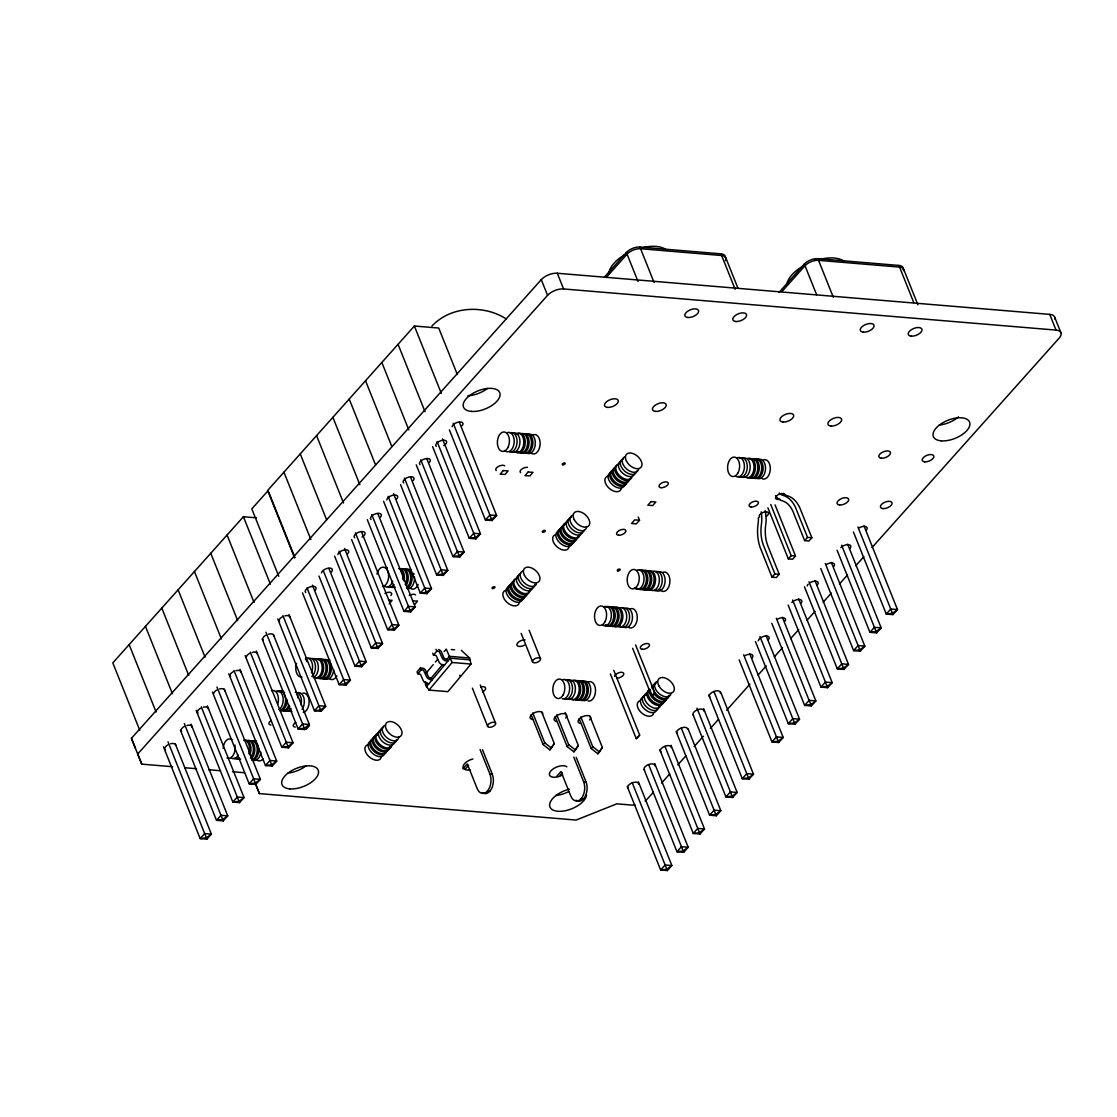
<?xml version="1.0" encoding="UTF-8"?>
<svg xmlns="http://www.w3.org/2000/svg" width="1117" height="1117" viewBox="0 0 1117 1117"><rect width="100%" height="100%" fill="white"/><g stroke="black" fill="none" stroke-linecap="round" stroke-linejoin="round"><path stroke-width="1.5" d="M461.335 650.345L469.559 657.997L470.997 664.057L447.889 691.66L428.984 690.083L425.549 684.861L425.577 681.663M636.243 738.644L639.664 735.056L636.285 738.714L610.371 673.928M654.716 692.763L651.742 696.1L654.716 692.763L635.587 644.942M531.147 714.726L543.099 744.592L549.871 749.884L554.311 743.573L541.731 712.129M549.871 749.884L554.311 743.573M555.177 716.667L567.129 746.547L573.901 751.839L578.341 745.528L565.132 712.506M573.901 751.839L578.341 745.528M579.206 718.622L591.158 748.488L597.916 753.793L602.37 747.468L589.79 716.039M597.916 753.793L602.37 747.468M389.205 603.92L392.067 600.304L388.716 600.206M414.672 604.646L417.535 601.03L412.522 600.89M442.653 664.433L431.316 677.963L430.059 677.865A1.592 0.949 39.9 0 1 428.258 676.497L425.689 670.549A2.792 1.662 39.9 0 0 422.547 668.175L420.341 667.98L417.046 671.917L417.856 673.802L420.453 674.249L423.273 680.7A3.993 2.374 39.9 0 0 427.155 683.618L428.83 683.786M417.856 673.802L421.151 669.865L423.441 670.074L426.582 676.762A3.993 2.374 39.9 0 0 430.45 679.681L432.125 679.848L431.316 677.963M432.712 653.222L433.522 655.107L436.817 651.169L439.19 651.406L442.234 658.053A3.993 2.374 39.9 0 0 446.116 660.985L447.791 661.152L446.982 659.267L445.725 659.156A1.592 0.949 39.9 0 1 443.924 657.801L441.355 651.839A2.792 1.662 39.9 0 0 438.506 649.508M425.647 673.691L433.242 664.629M435.407 662.032L437.571 659.449M444.077 651.672L446.255 649.089L452.106 662.479L470.997 664.057M425.549 684.861L427.197 682.892M446.982 659.267L449.453 656.307L469.559 657.997M426.359 686.746L450.263 658.192L470.369 659.868M428.984 690.083L452.106 662.479M463.024 768.705L467.297 763.902L477.113 788.448A12.189 7.47 -85.4 0 0 487.431 791.073L489.832 791.269M465.426 768.901L468.623 765.299M543.099 744.592L544.705 742.791L532.753 712.925M567.129 746.547L568.721 744.746L556.783 714.88M556.727 776.315L560.999 771.512L570.815 796.058A12.189 7.47 -85.4 0 0 581.133 798.669L583.535 798.864M560.203 775.31L562.326 772.908M591.158 748.488L592.75 746.701L580.812 716.821M256.407 517.827L243.408 516.738L112.817 662.884L139.765 730.281M457.356 374.586L438.744 328.049L414.379 326.01L267.619 490.461L294.609 557.942M135.464 748.432L131.443 738.281L541.284 279.641A12.189 6.074 -21.8 0 1 557.313 273.246L1049.743 314.38A12.189 6.074 -21.8 0 1 1054.769 319.113M872 547.567L1059.195 338.088A12.189 6.074 -21.8 0 0 1056.026 330.087L563.582 288.954A12.189 6.074 -21.8 0 0 547.567 295.335L137.726 753.989L141.733 764.14L172.576 766.723M604.451 277.058L626.4 252.484A10.304 5.138 -21.8 0 1 639.929 247.08L720.982 253.852A10.304 5.138 -21.8 0 1 725.282 257.482M606.266 277.421L627.07 254.145A10.304 5.138 -21.8 0 1 640.6 248.742L721.638 255.514A10.304 5.138 -21.8 0 1 725.45 260.68M163.501 746.882L200.18 838.602L206.896 839.16L211.392 834.134L175.355 744.02M180.465 730.225L216.503 820.339L223.218 820.897L227.728 815.857L191.035 724.137M196.145 710.342L232.839 802.062L239.541 802.62L244.051 797.594L207.357 705.874M212.467 692.079L249.161 783.799L255.877 784.357L260.373 779.317L224.322 689.203M228.79 673.802L265.483 765.522L272.199 766.094L276.695 761.054L240.015 669.334M245.126 655.539L281.805 747.259L288.521 747.818L293.017 742.791L256.338 651.057M262.09 638.882L298.127 728.996L304.843 729.555L309.339 724.514L273.302 634.4M277.77 619L314.449 710.719L321.165 711.292L325.675 706.251L288.982 614.532M318.945 576.051L354.983 666.165L361.699 666.737L366.194 661.697L328.873 568.371M334.625 556.182L371.305 647.902L378.021 648.46L382.517 643.434L344.553 548.489M351.59 539.525L387.641 629.639L394.343 630.197L398.853 625.157L361.517 531.832M367.27 519.642L403.963 611.362L410.679 611.921L415.175 606.894L377.839 513.555M383.592 501.379L420.285 593.099L427.001 593.658L431.497 588.617L393.519 493.686M400.57 484.722L436.607 574.822L443.323 575.395L447.819 570.354L410.498 477.029M416.25 464.84L452.93 556.559L459.645 557.118L464.141 552.091L426.82 458.752M432.572 446.563L469.252 538.296L475.968 538.855L480.464 533.814L442.5 438.883M449.383 429.877L485.42 519.991L492.136 520.55L496.632 515.523L459.31 422.184M309.507 725.533L306.281 729.122L303.084 728.856M302.498 592.876L339.177 684.595L345.893 685.154L350.389 680.127L312.425 585.182M778.926 292.514L804.338 264.073A10.304 5.138 -21.8 0 1 817.881 258.669L898.92 265.441A10.304 5.138 -21.8 0 1 903.053 269.811M781.9 291.579L805.008 265.72A10.304 5.138 -21.8 0 1 818.538 260.331L899.59 267.103A10.304 5.138 -21.8 0 1 903.89 270.719M639.538 520.271L636.313 523.859L631.524 523.468L634.735 519.866L639.538 520.271L638.24 517.045M758.373 517.646A19.98 12.273 -85.2 0 1 758.192 522.951L757.968 524.599A34.641 21.279 -85.2 0 0 760.049 547.162L772.001 577.168L774.891 573.929L779.205 574.292L767.91 546.045A29.168 17.914 -85.2 0 1 765.62 525.548A25.482 15.638 -85.2 0 0 765.173 510.637M767.868 507.76L788.323 558.905L791.213 555.666L795.527 556.029L775.072 504.884M775.561 495.753A25.482 15.638 -85.2 0 0 782.891 501.03A29.168 17.914 -85.2 0 1 793.349 512.396L804.645 540.628L807.535 537.389L811.85 537.752L799.828 507.816A34.641 21.279 -85.2 0 0 788.155 496.018L787.164 495.739A19.98 12.273 -85.2 0 1 783.478 493.323M779.205 574.292L776.315 577.531L772.001 577.168M795.527 556.029L792.637 559.254L788.323 558.905M811.85 537.752L808.959 540.991L804.645 540.628M653.417 792.176L647.609 798.669A12.189 6.074 -21.8 0 1 645.04 800.945M661.557 783.059L669.697 773.955M677.837 764.852L685.978 755.734M694.118 746.631L703.417 736.229M710.398 728.41L718.538 719.306M726.678 710.203L749.926 684.176M758.066 675.073L766.206 665.969M774.346 656.852L782.486 647.748M790.613 638.645L798.753 629.527M806.893 620.424L815.033 611.32M823.173 602.203L831.313 593.099M839.453 583.996L847.594 574.892M855.734 565.774L863.874 556.671M739.161 659.868L771.987 741.939L778.703 742.498L783.199 737.457L749.73 653.78M755.483 641.591L788.309 723.662L795.025 724.221L799.521 719.194L766.053 635.517M771.805 623.328L804.631 705.399L811.347 705.958L815.843 700.918L782.375 617.24M788.141 605.065L820.953 687.123L827.669 687.695L832.179 682.655L798.711 598.977M804.463 586.788L837.289 668.86L844.005 669.418L848.501 664.392L815.033 580.714M820.786 568.525L853.611 650.597L860.327 651.155L864.823 646.115L831.355 562.437M837.108 550.262L869.934 632.32L876.65 632.878L881.145 627.852L847.677 544.174M853.43 531.985L886.256 614.057L892.972 614.615L897.468 609.575L863.999 525.898M627.182 786.326L660.65 870.003L667.366 870.562L671.862 865.521L638.393 781.844M644.146 769.669L676.972 851.726L683.688 852.285L688.184 847.258L654.716 763.581M659.826 749.786L693.294 833.464L700.01 834.022L704.506 828.996L671.038 745.318M676.148 731.523L709.616 815.201L716.332 815.759L720.828 810.719L688.002 728.647M693.112 714.852L725.938 796.924L732.654 797.482L737.15 792.456L703.682 708.778M708.792 694.983L742.26 778.661L748.976 779.219L753.486 774.179L720.66 692.121M431.93 326.052C450.751 306.016 483.647 304.48 506.224 318.904M480.087 749.521L489.902 774.053L492.304 774.249A12.189 7.47 -85.4 0 1 491.354 789.063A12.189 7.47 -85.4 0 1 482.335 792.581M573.789 757.131L583.605 781.663L586.006 781.858A12.189 7.47 -85.4 0 1 585.057 796.672A12.189 7.47 -85.4 0 1 576.037 800.191M451.282 649.508L454.633 649.787M433.522 655.107L436.091 655.511L438.939 661.99A3.993 2.374 39.9 0 0 442.821 664.922L444.496 665.09M184.57 767.714L196.55 768.719M208.544 769.725L220.538 770.73M232.531 771.721L244.525 772.727M259.409 793.601L255.695 784.232L259.409 793.601L576.135 820.06L616.821 803.835L631.594 805.064A12.189 6.074 -21.8 0 0 635.014 804.938M592.75 746.701L599.522 751.992M568.721 744.746L575.492 750.038M544.705 742.791L551.463 748.097M436.007 649.284L436.817 651.169M420.341 667.98L421.151 669.865M1054.643 317.06L1060.927 332.768M1049.743 314.38L1056.026 330.087M903.723 269.351L917.895 304.773M898.92 265.441L913.748 302.512M817.881 258.669L833.352 297.359M804.338 264.073L816.597 294.706M857.926 526.959L892.972 614.615M841.604 545.222L876.65 632.878M725.785 257.776L738.016 288.368M720.982 253.852L735.168 289.331M825.281 563.485L860.327 651.155M807.535 537.389L795.513 507.467A34.641 21.279 -85.2 0 0 783.841 495.655L782.849 495.376A19.98 12.273 -85.2 0 1 779.163 492.974M808.959 581.762L844.005 669.418M770.758 504.521L791.213 555.666M792.637 600.024L827.669 687.695M774.891 573.929L763.595 545.696A29.168 17.914 -85.2 0 1 761.305 525.185A25.482 15.638 -85.2 0 0 761.18 511.837M639.929 247.08L654.115 282.559M776.315 618.287L811.347 705.958M626.4 252.484L638.016 281.512M759.979 636.564L795.025 724.221M743.657 654.827L778.703 742.498M557.313 273.246L563.582 288.954M713.945 691.549L748.976 779.219M541.284 279.641L547.567 295.335M696.98 708.22L732.654 797.482M681.286 728.089L716.332 815.759M632.613 648.279L651.742 696.1M664.964 746.365L700.01 834.022M613.778 670.34L639.664 735.056M648.642 764.628L683.688 852.285M632.32 782.891L667.366 870.562M414.379 326.01L441.327 393.407M453.237 423.245L492.136 520.55M529.109 630.211L540.502 658.709A4.273 2.122 -21.8 0 1 535.238 662.8A4.273 2.122 -21.8 0 1 533.87 659.379A4.273 2.122 -21.8 0 1 540.502 658.709M576.19 757.326L586.006 781.858M521.178 633.381L532.572 661.878M398.057 344.287L425.018 411.698M437.068 441.536L475.968 538.855M381.888 362.578L408.836 429.961M420.746 459.799L459.645 557.118M365.566 380.841L391.872 446.632M404.424 478.076L443.323 575.395M480.296 684.986L495.585 723.188A4.273 2.122 -21.8 0 1 490.307 727.279A4.273 2.122 -21.8 0 1 488.953 723.844A4.273 2.122 -21.8 0 1 495.585 723.188M472.379 688.156L487.654 726.357M349.244 399.118L375.549 464.895M388.102 496.339L427.001 593.658M482.488 749.716L492.304 774.249M332.908 417.381L359.869 484.778M371.766 514.602L410.679 611.921M316.586 435.644L343.547 503.041M355.443 532.879L394.343 630.197M300.264 453.921L326.583 519.698M339.121 551.142L378.021 648.46M283.941 472.184L310.889 539.581M323.441 571.024L361.699 666.737M294.93 557.592L268.136 490.614L251.814 508.877L278.761 576.274M306.993 587.835L345.893 685.154M243.408 516.738L270.37 584.135M282.908 615.579L321.165 711.292M227.086 535.015L254.034 602.398M265.944 632.236L304.843 729.555M210.764 553.278L237.712 620.661M250.264 652.119L288.521 747.818M194.442 571.541L221.389 638.938M233.942 670.382L272.199 766.094M178.106 589.818L205.067 657.201M216.977 687.039L255.877 784.357M161.783 608.081L188.745 675.478M201.283 706.921L239.541 802.62M145.461 626.344L172.423 693.741M184.319 723.579L223.218 820.897M129.139 644.621L156.087 712.004M167.997 741.842L206.896 839.16M131.443 738.281L141.733 764.14M459.995 675.199A3.993 2.374 39.9 0 1 459.659 675.729M583.605 781.663A12.189 7.47 -85.4 0 1 581.133 798.669M489.902 774.053A12.189 7.47 -85.4 0 1 487.431 791.073M814.838 259.605A8.238 4.105 -21.8 0 1 816.667 259.577M786.871 284.584A32.1 16.001 -21.8 0 1 803.779 265.664M819.222 259.507A32.1 16.001 -21.8 0 1 844.466 261.615M608.933 273.009A32.1 16.001 -21.8 0 1 624.445 254.885M642.847 247.541A32.1 16.001 -21.8 0 1 666.528 250.026M371.012 519.475A5.794 2.89 -21.8 0 1 376.303 513.569A5.794 2.89 -21.8 0 1 380.492 517.087M305.974 765.885A19.506 9.732 -21.8 0 1 287.851 773.118M791.841 602.496A5.794 2.89 -21.8 0 1 799.437 599.466A5.794 2.89 -21.8 0 1 800.945 603.264M230.619 676.581A5.794 2.89 -21.8 0 1 233.118 671.778M235.91 670.675A5.794 2.89 -21.8 0 1 241.021 672.434M419.992 464.672A5.794 2.89 -21.8 0 1 425.27 458.752A5.794 2.89 -21.8 0 1 429.459 462.284M810.3 582.571A5.794 2.89 -21.8 0 1 816.848 581.412A5.794 2.89 -21.8 0 1 817.267 584.987M807.242 585.992A5.794 2.89 -21.8 0 1 808.163 584.233M568.525 791.688A19.506 9.732 -21.8 0 1 555.847 795.499M487.515 388.409A19.506 9.732 -21.8 0 1 467.855 395.753M958.54 416.864A19.506 9.732 -21.8 0 1 939.229 425.074M586.523 795.122A19.506 9.732 -21.8 0 1 566.864 810.37A19.506 9.732 -21.8 0 1 549.662 804.408A19.506 9.732 -21.8 0 1 569.321 789.161M384.904 593.434A4.957 2.471 -21.8 0 1 390.503 592.443A4.957 2.471 -21.8 0 1 390.866 595.501M409.269 595.473A4.957 2.471 -21.8 0 1 415.552 594.844M524.445 645.151A5.571 2.779 -21.8 0 1 516.85 644.509A5.571 2.779 -21.8 0 1 525.06 639.901M480.687 686.913A5.571 2.779 -21.8 0 1 485.504 687.877A5.571 2.779 -21.8 0 1 482.656 691.912M709.84 696.994A5.794 2.89 -21.8 0 1 713.707 691.535A5.794 2.89 -21.8 0 1 720.242 692.847M693.517 715.257A5.794 2.89 -21.8 0 1 697.385 709.812A5.794 2.89 -21.8 0 1 703.919 711.11M677.195 733.534A5.794 2.89 -21.8 0 1 681.049 728.075A5.794 2.89 -21.8 0 1 687.597 729.387M660.873 751.797A5.794 2.89 -21.8 0 1 664.727 746.338A5.794 2.89 -21.8 0 1 671.261 747.65M644.551 770.06A5.794 2.89 -21.8 0 1 648.405 764.614A5.794 2.89 -21.8 0 1 654.939 765.913M628.229 788.337A5.794 2.89 -21.8 0 1 632.082 782.877A5.794 2.89 -21.8 0 1 638.617 784.19M305.709 592.555A5.794 2.89 -21.8 0 1 311.001 586.634A5.794 2.89 -21.8 0 1 315.189 590.167M321.487 572.895A5.794 2.89 -21.8 0 1 328.733 568.12A5.794 2.89 -21.8 0 1 331.512 571.89M337.809 554.632A5.794 2.89 -21.8 0 1 345.055 549.843A5.794 2.89 -21.8 0 1 347.848 553.627M354.689 537.752A5.794 2.89 -21.8 0 1 357.189 532.949A5.794 2.89 -21.8 0 1 364.533 532.209A5.794 2.89 -21.8 0 1 362.034 537.012M386.789 499.816A5.794 2.89 -21.8 0 1 394.036 495.04A5.794 2.89 -21.8 0 1 396.814 498.824M403.656 482.949A5.794 2.89 -21.8 0 1 408.948 477.029A5.794 2.89 -21.8 0 1 413.136 480.561M436.314 446.409A5.794 2.89 -21.8 0 1 438.813 441.606A5.794 2.89 -21.8 0 1 446.158 440.866A5.794 2.89 -21.8 0 1 443.658 445.669M452.092 426.75A5.794 2.89 -21.8 0 1 459.324 421.975A5.794 2.89 -21.8 0 1 462.117 425.745M165.33 749.661A5.794 2.89 -21.8 0 1 167.829 744.857M170.608 743.74A5.794 2.89 -21.8 0 1 175.718 745.514M181.652 731.398A5.794 2.89 -21.8 0 1 184.151 726.581M186.93 725.478A5.794 2.89 -21.8 0 1 192.04 727.251M197.974 713.121A5.794 2.89 -21.8 0 1 200.474 708.318M203.266 707.201A5.794 2.89 -21.8 0 1 208.362 708.974M213.752 693.462A5.794 2.89 -21.8 0 1 216.796 690.055M219.588 688.938A5.794 2.89 -21.8 0 1 224.685 690.711M246.396 656.922A5.794 2.89 -21.8 0 1 249.454 653.515M252.233 652.398A5.794 2.89 -21.8 0 1 257.343 654.171M263.277 640.055A5.794 2.89 -21.8 0 1 265.776 635.238M268.555 634.135A5.794 2.89 -21.8 0 1 273.665 635.908M279.599 621.778A5.794 2.89 -21.8 0 1 282.098 616.975M284.877 615.858A5.794 2.89 -21.8 0 1 289.987 617.631M614.587 676.357A4.873 2.429 -21.8 0 1 620.298 672.378A4.873 2.429 -21.8 0 1 623.412 675.003A4.873 2.429 -21.8 0 1 616.626 678.075M532.893 719.488A6.702 3.337 -21.8 0 1 533.633 713.163A6.702 3.337 -21.8 0 1 542.764 713.931M556.88 721.484A6.702 3.337 -21.8 0 1 555.135 717.086A6.702 3.337 -21.8 0 1 563.945 713.581A6.702 3.337 -21.8 0 1 565.691 717.966M580.854 723.495A6.702 3.337 -21.8 0 1 579.123 719.097A6.702 3.337 -21.8 0 1 587.933 715.578A6.702 3.337 -21.8 0 1 589.664 719.976M562.661 774.919A9.76 4.859 -21.8 0 1 550.29 776.147A9.76 4.859 -21.8 0 1 554.507 768.049A9.76 4.859 -21.8 0 1 566.877 766.821M470.075 769.892A9.76 4.859 -21.8 0 1 463.136 766.122A9.76 4.859 -21.8 0 1 472.882 758.974M859.266 527.769A5.794 2.89 -21.8 0 1 865.815 526.61A5.794 2.89 -21.8 0 1 866.247 530.184M840.808 547.693A5.794 2.89 -21.8 0 1 848.417 544.663A5.794 2.89 -21.8 0 1 849.925 548.461M826.622 564.308A5.794 2.89 -21.8 0 1 833.17 563.15A5.794 2.89 -21.8 0 1 833.589 566.724M777.641 619.111A5.794 2.89 -21.8 0 1 784.19 617.952A5.794 2.89 -21.8 0 1 784.623 621.527M758.275 640.795A5.794 2.89 -21.8 0 1 765.508 636.02A5.794 2.89 -21.8 0 1 768.301 639.804M744.997 655.651A5.794 2.89 -21.8 0 1 751.546 654.478A5.794 2.89 -21.8 0 1 751.978 658.067M496.227 470.578A4.957 2.471 -21.8 0 1 498.364 466.473A4.957 2.471 -21.8 0 1 504.647 465.845M520.592 472.617A4.957 2.471 -21.8 0 1 521.709 469.182A4.957 2.471 -21.8 0 1 527.406 467.325M779.875 499.187A4.957 2.471 -21.8 0 1 775.505 497.679A4.957 2.471 -21.8 0 1 780.49 493.798A4.957 2.471 -21.8 0 1 784.86 495.32M759.658 517.129A4.957 2.471 -21.8 0 1 761.794 513.024A4.957 2.471 -21.8 0 1 768.063 512.396A4.957 2.471 -21.8 0 1 765.927 516.501M270.914 725.059A4.957 2.471 -21.8 0 1 271.459 720.409M295.279 727.097A4.957 2.471 -21.8 0 1 295.823 722.434M526.847 435.323A9.76 5.99 -85.2 0 1 535.308 443.435A9.76 5.99 -85.2 0 1 526.414 452.776M506.49 433.019A9.76 5.99 -85.2 0 1 514.127 442.946A9.76 5.99 -85.2 0 1 504.647 450.416M526.749 433.982A9.76 5.99 -85.2 0 1 532.837 444.51A9.76 5.99 -85.2 0 1 524.725 452.999M510.134 432.879A9.76 5.99 -85.2 0 1 517.087 441.913A9.76 5.99 -85.2 0 1 509.659 451.966M532.39 435.183A9.76 5.99 -85.2 0 1 540.083 444.482A9.76 5.99 -85.2 0 1 531.203 453.167M525.311 433.857A9.76 5.99 -85.2 0 1 531.399 444.398A9.76 5.99 -85.2 0 1 523.287 452.888M522.128 433.885A9.76 5.99 -85.2 0 1 529.081 442.918A9.76 5.99 -85.2 0 1 521.639 452.957M520.899 452.692A9.76 5.99 -85.2 0 1 519.517 451.659M520.69 433.759A9.76 5.99 -85.2 0 1 527.475 444.706A9.76 5.99 -85.2 0 1 518.079 451.547M517.52 433.941A9.76 5.99 -85.2 0 1 525.213 443.24A9.76 5.99 -85.2 0 1 516.347 451.924M516.082 433.829A9.76 5.99 -85.2 0 1 523.775 443.114A9.76 5.99 -85.2 0 1 514.909 451.813M513.01 433.117A9.76 5.99 -85.2 0 1 519.936 442.793A9.76 5.99 -85.2 0 1 511.781 451.924M637.067 570.117A9.76 5.99 -85.2 0 1 643.867 581.049A9.76 5.99 -85.2 0 1 634.456 587.891M657.396 572.253A9.76 5.99 -85.2 0 1 665.09 581.552A9.76 5.99 -85.2 0 1 656.224 590.237M639.469 570.312A9.76 5.99 -85.2 0 1 646.394 579.988A9.76 5.99 -85.2 0 1 638.24 589.12M637.514 588.687A9.76 5.99 -85.2 0 1 636.858 588.087M655.288 571.639A9.76 5.99 -85.2 0 1 662.213 581.315A9.76 5.99 -85.2 0 1 654.059 590.432M662.967 572.281A9.76 5.99 -85.2 0 1 669.753 583.214A9.76 5.99 -85.2 0 1 660.356 590.055M641.689 570.215A9.76 5.99 -85.2 0 1 647.776 580.742A9.76 5.99 -85.2 0 1 639.678 589.231M642.54 571.01A9.76 5.99 -85.2 0 1 650.234 580.309A9.76 5.99 -85.2 0 1 641.353 588.994M643.978 571.136A9.76 5.99 -85.2 0 1 651.672 580.421A9.76 5.99 -85.2 0 1 642.792 589.12M646.366 571.332A9.76 5.99 -85.2 0 1 654.059 580.631A9.76 5.99 -85.2 0 1 645.193 589.315M647.804 571.457A9.76 5.99 -85.2 0 1 655.511 580.742A9.76 5.99 -85.2 0 1 646.631 589.441M652.412 571.401A9.76 5.99 -85.2 0 1 659.337 581.063A9.76 5.99 -85.2 0 1 651.183 590.195M650.471 589.762A9.76 5.99 -85.2 0 1 649.801 589.176M624.64 483.843A9.76 5.976 41.8 0 1 612.647 484.946A9.76 5.976 41.8 0 1 611.334 472.505M638.701 468.903A9.76 5.976 41.8 0 1 626.791 469.126A9.76 5.976 41.8 0 1 624.654 456.923M626.246 482.055A9.76 5.976 41.8 0 1 613.778 482.726A9.76 5.976 41.8 0 1 613.833 470.578M636.774 471.067A9.76 5.976 41.8 0 1 624.389 470.857A9.76 5.976 41.8 0 1 623.537 458.836M621.345 488.324A9.76 5.976 41.8 0 1 608.96 488.115A9.76 5.976 41.8 0 1 608.109 476.093M627.14 481.86A9.76 5.976 41.8 0 1 614.741 481.65A9.76 5.976 41.8 0 1 613.903 469.629M628.745 480.059A9.76 5.976 41.8 0 1 616.821 480.268A9.76 5.976 41.8 0 1 614.685 468.079M629.709 478.984A9.76 5.976 41.8 0 1 617.799 479.193A9.76 5.976 41.8 0 1 615.649 466.99M631.314 477.182A9.76 5.976 41.8 0 1 618.916 476.973A9.76 5.976 41.8 0 1 618.078 464.951M632.278 476.107A9.76 5.976 41.8 0 1 619.879 475.898A9.76 5.976 41.8 0 1 619.041 463.862M634.847 473.217A9.76 5.976 41.8 0 1 622.462 473.008A9.76 5.976 41.8 0 1 621.611 460.986M572.323 543.183A9.76 5.976 41.8 0 1 559.938 542.974A9.76 5.976 41.8 0 1 559.086 530.952M586.537 526.484A9.76 5.976 41.8 0 1 574.557 527.587A9.76 5.976 41.8 0 1 573.23 515.132M584.317 530.338A9.76 5.976 41.8 0 1 571.681 528.872A9.76 5.976 41.8 0 1 571.304 517.297M573.929 541.396A9.76 5.976 41.8 0 1 562.019 541.605A9.76 5.976 41.8 0 1 559.882 529.416M569.181 545.906A9.76 5.976 41.8 0 1 557.201 546.995A9.76 5.976 41.8 0 1 555.875 534.554M574.892 540.307A9.76 5.976 41.8 0 1 562.507 540.097A9.76 5.976 41.8 0 1 561.656 528.076M576.288 539.329A9.76 5.976 41.8 0 1 563.652 537.863A9.76 5.976 41.8 0 1 563.261 526.289M577.545 536.551A9.76 5.976 41.8 0 1 565.551 537.654A9.76 5.976 41.8 0 1 564.239 525.199M579.081 535.643A9.76 5.976 41.8 0 1 566.682 535.434A9.76 5.976 41.8 0 1 565.844 523.412M580.044 534.554A9.76 5.976 41.8 0 1 567.645 534.345A9.76 5.976 41.8 0 1 566.808 522.323M582.39 532.488A9.76 5.976 41.8 0 1 569.754 531.036A9.76 5.976 41.8 0 1 569.377 519.447M582.683 530.798A9.76 5.976 41.8 0 1 582.613 531.678M583.018 681.873A9.76 5.99 -85.2 0 1 590.711 691.158A9.76 5.99 -85.2 0 1 581.831 699.856M562.675 679.722A9.76 5.99 -85.2 0 1 569.642 688.77A9.76 5.99 -85.2 0 1 562.2 698.809M580.617 681.677A9.76 5.99 -85.2 0 1 588.31 690.962A9.76 5.99 -85.2 0 1 579.444 699.661M565.565 679.974A9.76 5.99 -85.2 0 1 572.49 689.636A9.76 5.99 -85.2 0 1 564.322 698.767M588.575 681.887A9.76 5.99 -85.2 0 1 595.529 690.934A9.76 5.99 -85.2 0 1 588.101 700.973M586.634 700.261A9.76 5.99 -85.2 0 1 585.964 699.675M579.178 681.552A9.76 5.99 -85.2 0 1 586.9 690.208A9.76 5.99 -85.2 0 1 578.718 699.968M578.327 680.756A9.76 5.99 -85.2 0 1 584.414 691.283A9.76 5.99 -85.2 0 1 576.316 699.773M576.107 680.853A9.76 5.99 -85.2 0 1 583.06 689.887A9.76 5.99 -85.2 0 1 575.632 699.926M573.705 680.644A9.76 5.99 -85.2 0 1 580.505 691.591A9.76 5.99 -85.2 0 1 571.094 698.432M571.499 680.909A9.76 5.99 -85.2 0 1 579.192 690.208A9.76 5.99 -85.2 0 1 570.326 698.893M567.673 680.588A9.76 5.99 -85.2 0 1 575.367 689.887A9.76 5.99 -85.2 0 1 566.487 698.572M522.616 598.028A9.76 5.976 41.8 0 1 510.148 598.698A9.76 5.976 41.8 0 1 510.204 586.551M536.453 583.898A9.76 5.976 41.8 0 1 523.831 582.432A9.76 5.976 41.8 0 1 523.44 570.857M524.138 597.106A9.76 5.976 41.8 0 1 511.754 596.897A9.76 5.976 41.8 0 1 510.902 584.875M534.82 584.359A9.76 5.976 41.8 0 1 523.328 585.866A9.76 5.976 41.8 0 1 520.69 573.258M519.321 602.51A9.76 5.976 41.8 0 1 507.411 602.719A9.76 5.976 41.8 0 1 505.275 590.516M506.085 590.279A9.76 5.976 41.8 0 1 506.992 590.153M525.102 596.031A9.76 5.976 41.8 0 1 513.192 596.241A9.76 5.976 41.8 0 1 511.055 584.051M526.498 595.04A9.76 5.976 41.8 0 1 513.862 593.588A9.76 5.976 41.8 0 1 513.485 581.999M526.791 593.35A9.76 5.976 41.8 0 1 526.707 594.23M527.461 593.965A9.76 5.976 41.8 0 1 514.825 592.499A9.76 5.976 41.8 0 1 514.448 580.924M528.718 592.876A9.76 5.976 41.8 0 1 516.431 590.711A9.76 5.976 41.8 0 1 515.23 579.374M516.054 579.123A9.76 5.976 41.8 0 1 516.948 579.011M529.29 591.354A9.76 5.976 41.8 0 1 529.067 592.164M529.681 591.801A9.76 5.976 41.8 0 1 516.543 588.701A9.76 5.976 41.8 0 1 517.911 577.922M530.324 589.399A9.76 5.976 41.8 0 1 530.03 591.088M532.823 587.402A9.76 5.976 41.8 0 1 520.424 587.193A9.76 5.976 41.8 0 1 519.587 575.171M758.569 459.52A9.76 5.99 -85.2 0 1 765.354 470.466A9.76 5.99 -85.2 0 1 755.958 477.308M736.703 458.152A9.76 5.99 -85.2 0 1 744.425 466.794A9.76 5.99 -85.2 0 1 736.229 476.568M755.399 459.715A9.76 5.99 -85.2 0 1 763.093 469A9.76 5.99 -85.2 0 1 754.226 477.699M739.58 458.389A9.76 5.99 -85.2 0 1 747.273 467.674A9.76 5.99 -85.2 0 1 738.393 476.373M763.358 459.925A9.76 5.99 -85.2 0 1 770.283 469.601A9.76 5.99 -85.2 0 1 762.129 478.732M753.961 459.59A9.76 5.99 -85.2 0 1 761.654 468.875A9.76 5.99 -85.2 0 1 752.788 477.573M751.559 459.394A9.76 5.99 -85.2 0 1 759.253 468.679A9.76 5.99 -85.2 0 1 750.387 477.378M750.121 459.269A9.76 5.99 -85.2 0 1 757.843 467.925A9.76 5.99 -85.2 0 1 749.661 477.685M749.284 458.459A9.76 5.99 -85.2 0 1 755.371 469A9.76 5.99 -85.2 0 1 747.259 477.49M747.064 458.57A9.76 5.99 -85.2 0 1 754.017 467.604A9.76 5.99 -85.2 0 1 746.575 477.643M745.821 477.364A9.76 5.99 -85.2 0 1 744.439 476.345M742.456 458.626A9.76 5.99 -85.2 0 1 750.149 467.911A9.76 5.99 -85.2 0 1 741.269 476.61M671.066 693.462A9.76 5.976 41.8 0 1 659.156 693.671A9.76 5.976 41.8 0 1 657.019 681.468M657.005 708.387A9.76 5.976 41.8 0 1 645.012 709.49A9.76 5.976 41.8 0 1 643.699 697.05M658.932 706.237A9.76 5.976 41.8 0 1 646.464 706.907A9.76 5.976 41.8 0 1 646.52 694.774M669.46 695.249A9.76 5.976 41.8 0 1 657.075 695.039A9.76 5.976 41.8 0 1 656.224 683.018M653.71 712.869A9.76 5.976 41.8 0 1 641.326 712.66A9.76 5.976 41.8 0 1 640.474 700.638M668.566 695.444A9.76 5.976 41.8 0 1 662.912 699.647A9.76 5.976 41.8 0 1 653.682 693.266M651.993 688.254A9.76 5.976 41.8 0 1 655.26 684.093M666.961 697.245A9.76 5.976 41.8 0 1 660.259 701.225A9.76 5.976 41.8 0 1 651.002 693.001M650.653 691.981A9.76 5.976 41.8 0 1 650.387 690.055M652.119 686.522A9.76 5.976 41.8 0 1 653.654 685.894M665.997 698.32A9.76 5.976 41.8 0 1 656.601 701.211A9.76 5.976 41.8 0 1 649.717 689.44M664.322 701.001A9.76 5.976 41.8 0 1 652.9 701.63A9.76 5.976 41.8 0 1 649.549 689.398M663.358 702.09A9.76 5.976 41.8 0 1 651.448 702.3A9.76 5.976 41.8 0 1 649.298 690.111M660.566 705.776A9.76 5.976 41.8 0 1 648.865 705.176A9.76 5.976 41.8 0 1 646.017 693.364M646.729 692.987A9.76 5.976 41.8 0 1 647.553 692.735M660.859 704.073A9.76 5.976 41.8 0 1 660.789 704.967M603.655 607.034A9.76 5.99 -85.2 0 1 611.348 616.319A9.76 5.99 -85.2 0 1 602.468 625.017M626.302 608.193A9.76 5.99 -85.2 0 1 632.39 618.72A9.76 5.99 -85.2 0 1 624.291 627.209M606.042 607.229A9.76 5.99 -85.2 0 1 613.75 616.528A9.76 5.99 -85.2 0 1 604.869 625.213M622.644 608.179A9.76 5.99 -85.2 0 1 629.597 617.212A9.76 5.99 -85.2 0 1 622.169 627.251M621.415 626.972A9.76 5.99 -85.2 0 1 620.033 625.953M629.555 609.198A9.76 5.99 -85.2 0 1 637.248 618.483A9.76 5.99 -85.2 0 1 628.368 627.182M608.262 606.964A9.76 5.99 -85.2 0 1 615.048 617.91A9.76 5.99 -85.2 0 1 605.637 624.752M610.65 607.173A9.76 5.99 -85.2 0 1 617.575 616.849A9.76 5.99 -85.2 0 1 609.421 625.967M612.884 607.076A9.76 5.99 -85.2 0 1 618.958 617.603A9.76 5.99 -85.2 0 1 610.859 626.092M613.722 607.871A9.76 5.99 -85.2 0 1 621.443 616.528A9.76 5.99 -85.2 0 1 613.261 626.288M615.16 607.997A9.76 5.99 -85.2 0 1 622.853 617.282A9.76 5.99 -85.2 0 1 613.987 625.981M619 608.318A9.76 5.99 -85.2 0 1 626.693 617.603A9.76 5.99 -85.2 0 1 617.813 626.302M384.597 753.277A9.76 5.976 41.8 0 1 372.673 753.486A9.76 5.976 41.8 0 1 370.537 741.297M398.811 736.564A9.76 5.976 41.8 0 1 386.817 737.667A9.76 5.976 41.8 0 1 385.491 725.226M396.8 739.608A9.76 5.976 41.8 0 1 384.416 739.398A9.76 5.976 41.8 0 1 383.564 727.376M386.203 751.476A9.76 5.976 41.8 0 1 374.293 751.685A9.76 5.976 41.8 0 1 372.143 739.496M381.386 756.865A9.76 5.976 41.8 0 1 368.987 756.656A9.76 5.976 41.8 0 1 368.149 744.634M387.166 750.401A9.76 5.976 41.8 0 1 374.767 750.191A9.76 5.976 41.8 0 1 373.93 738.169M388.772 748.599A9.76 5.976 41.8 0 1 376.373 748.39A9.76 5.976 41.8 0 1 375.535 736.368M389.805 746.631A9.76 5.976 41.8 0 1 377.337 747.315A9.76 5.976 41.8 0 1 377.406 735.168M391.341 745.723A9.76 5.976 41.8 0 1 378.956 745.514A9.76 5.976 41.8 0 1 378.105 733.492M392.304 744.648A9.76 5.976 41.8 0 1 379.92 744.439A9.76 5.976 41.8 0 1 379.068 732.417M394.664 742.582A9.76 5.976 41.8 0 1 382.963 741.981A9.76 5.976 41.8 0 1 380.101 730.169M380.827 729.792A9.76 5.976 41.8 0 1 381.637 729.541M394.957 740.878A9.76 5.976 41.8 0 1 394.873 741.772M276.262 691.144A9.76 5.99 -85.2 0 1 283.076 697.664A9.76 5.99 -85.2 0 1 278.901 709.672M296.605 693.28A9.76 5.99 -85.2 0 1 303.642 697.134A9.76 5.99 -85.2 0 1 302.093 709.393M277.896 691.716A9.76 5.99 -85.2 0 1 285.547 698.488A9.76 5.99 -85.2 0 1 279.753 710.468M295.279 692.442A9.76 5.99 -85.2 0 1 301.045 704.841M271.473 690.739A9.76 5.99 -85.2 0 1 277.323 693.936A9.76 5.99 -85.2 0 1 277.7 704.115M302.944 693.085A9.76 5.99 -85.2 0 1 309.116 701.699A9.76 5.99 -85.2 0 1 303.252 712.437M279.334 691.842A9.76 5.99 -85.2 0 1 284.584 692.596M287.055 699.856A9.76 5.99 -85.2 0 1 279.627 710.538M288.731 705.036A9.76 5.99 -85.2 0 1 280.549 710.021M281.735 692.037A9.76 5.99 -85.2 0 1 283.285 691.437M289.736 706.293A9.76 5.99 -85.2 0 1 281.987 710.147M291.062 708.471A9.76 5.99 -85.2 0 1 285.854 711.054M284.388 710.342A9.76 5.99 -85.2 0 1 283.718 709.756M291.146 710.091A9.76 5.99 -85.2 0 1 286.538 710.901M296.703 694.285A9.76 5.99 -85.2 0 1 298.323 698.348M291.914 711.613A9.76 5.99 -85.2 0 1 289.666 710.789M406.783 569.977A9.76 5.99 -85.2 0 1 411.377 570.131M413.639 573.286A9.76 5.99 -85.2 0 1 414.002 574.361M414.449 576.735A9.76 5.99 -85.2 0 1 407.077 588.673M392.681 581.203A9.76 5.99 -85.2 0 1 383.843 585.601M386.454 567.827A9.76 5.99 -85.2 0 1 387.236 567.604M394.05 584.554A9.76 5.99 -85.2 0 1 388.102 586.872M405.946 569.167A9.76 5.99 -85.2 0 1 412.089 577.154A9.76 5.99 -85.2 0 1 407.035 588.31M418.163 584.498A9.76 5.99 -85.2 0 1 410.4 588.352M376.974 574.152A9.76 5.99 -85.2 0 1 384.011 567.268A9.76 5.99 -85.2 0 1 388.59 577.098A9.76 5.99 -85.2 0 1 382.74 586.565M404.508 569.042A9.76 5.99 -85.2 0 1 410.539 575.8A9.76 5.99 -85.2 0 1 407.105 587.263M401.324 569.07A9.76 5.99 -85.2 0 1 407.761 573.845A9.76 5.99 -85.2 0 1 406.043 585.559M399.886 568.944A9.76 5.99 -85.2 0 1 406.155 573.175A9.76 5.99 -85.2 0 1 405.178 584.498M399.062 568.469A9.76 5.99 -85.2 0 1 404.047 580.938M399.146 568.735A9.76 5.99 -85.2 0 1 402.846 579.569M394.818 587.43A9.76 5.99 -85.2 0 1 394.106 586.997M394.846 586.844A9.76 5.99 -85.2 0 1 390.978 587.109M325.242 660.943A9.76 5.99 -85.2 0 1 329.85 660.133M333.676 669.683A9.76 5.99 -85.2 0 1 324.81 678.382M305.653 658.248A9.76 5.99 -85.2 0 1 311.727 661.962A9.76 5.99 -85.2 0 1 311.448 672.769M325.145 659.602A9.76 5.99 -85.2 0 1 331.218 670.13A9.76 5.99 -85.2 0 1 323.12 678.619M308.529 658.499A9.76 5.99 -85.2 0 1 315.245 664.433A9.76 5.99 -85.2 0 1 311.908 676.483M336.845 675.967A9.76 5.99 -85.2 0 1 329.599 678.787M305.332 658.988A9.76 5.99 -85.2 0 1 305.946 659.714M306.477 660.58A9.76 5.99 -85.2 0 1 306.924 661.557M301.939 676.986A9.76 5.99 -85.2 0 1 296.494 663.386M322.911 659.7A9.76 5.99 -85.2 0 1 329.836 669.376A9.76 5.99 -85.2 0 1 321.682 678.494M320.523 659.491A9.76 5.99 -85.2 0 1 327.309 670.437A9.76 5.99 -85.2 0 1 317.898 677.279M318.303 659.756A9.76 5.99 -85.2 0 1 326.01 669.055A9.76 5.99 -85.2 0 1 317.13 677.74M315.916 659.561A9.76 5.99 -85.2 0 1 323.609 668.846A9.76 5.99 -85.2 0 1 314.729 677.544M314.477 659.435A9.76 5.99 -85.2 0 1 322.199 667.463A9.76 5.99 -85.2 0 1 314.757 678.131M312.188 658.513A9.76 5.99 -85.2 0 1 318.345 666.5A9.76 5.99 -85.2 0 1 313.277 677.656M260.903 752.258A9.76 5.99 -85.2 0 1 252.875 760.118M254.885 741.088A9.76 5.99 -85.2 0 1 256.463 741.143M238.298 755.106A9.76 5.99 -85.2 0 1 231.051 757.912M239.261 757.787A9.76 5.99 -85.2 0 1 233.942 758.15M251.716 741.116A9.76 5.99 -85.2 0 1 257.329 743.838M257.79 744.816A9.76 5.99 -85.2 0 1 257.734 755.064A9.76 5.99 -85.2 0 1 252.009 760.3M262.984 759.015A9.76 5.99 -85.2 0 1 256.952 760.077M223.149 748.39A9.76 5.99 -85.2 0 1 232.029 739.691M234.919 745.081A9.76 5.99 -85.2 0 1 235.101 746.296M235.17 747.552A9.76 5.99 -85.2 0 1 226.974 757.954M250.264 740.99A9.76 5.99 -85.2 0 1 257.161 748.139A9.76 5.99 -85.2 0 1 252.135 759.909M247.108 741.171A9.76 5.99 -85.2 0 1 254.467 746.142A9.76 5.99 -85.2 0 1 251.255 758.778M245.67 741.06A9.76 5.99 -85.2 0 1 252.875 745.444A9.76 5.99 -85.2 0 1 250.515 757.982M244.037 740.473A9.76 5.99 -85.2 0 1 250.11 744.173A9.76 5.99 -85.2 0 1 249.845 754.98M244.176 740.068A9.76 5.99 -85.2 0 1 248.826 753.724M240.63 758.946A9.76 5.99 -85.2 0 1 238.284 759.113M237.53 758.834A9.76 5.99 -85.2 0 1 236.148 757.801M503.208 470.578L500.151 474.18L505.052 474.46L508.109 470.857L503.208 470.578M528.076 472.03L525.018 475.633L529.905 475.926L532.977 472.323L528.076 472.03M204.676 833.561L200.18 838.602L206.38 837.834L211.392 834.134L204.676 833.561M221.012 815.298L216.503 820.339L222.702 819.571L227.728 815.857L221.012 815.298M237.335 797.035L232.839 802.062L239.024 801.308L244.051 797.594L237.335 797.035M253.657 778.758L249.161 783.799L255.36 783.031L260.373 779.317L253.657 778.758M269.979 760.495L265.483 765.522L271.682 764.768L276.695 761.054L269.979 760.495M286.301 742.233L281.805 747.259L288.004 746.491L293.017 742.791L286.301 742.233M302.637 723.956L298.127 728.996L304.327 728.228L309.339 724.514L302.637 723.956M318.959 705.693L314.449 710.719L320.649 709.965L325.675 706.251L318.959 705.693M359.479 661.138L354.983 666.165L361.182 665.411L366.194 661.697L359.479 661.138M375.815 642.861L371.305 647.902L377.504 647.134L382.517 643.434L375.815 642.861M392.137 624.598L387.641 629.639L393.826 628.871L398.853 625.157L392.137 624.598M408.459 606.336L403.963 611.362L410.148 610.594L415.175 606.894L408.459 606.336M424.781 588.059L420.285 593.099L426.485 592.331L431.497 588.617L424.781 588.059M441.103 569.796L436.607 574.822L442.807 574.068L447.819 570.354L441.103 569.796M457.425 551.533L452.93 556.559L459.129 555.791L464.141 552.091L457.425 551.533M473.762 533.256L469.252 538.296L475.451 537.528L480.464 533.814L473.762 533.256M489.916 514.965L485.42 519.991L491.62 519.237L496.632 515.523L489.916 514.965M343.687 679.555L339.177 684.595L345.376 683.827L350.389 680.127L343.687 679.555M651.057 501.603L647.846 505.191L652.649 505.596L655.861 501.994L651.057 501.603M776.483 736.899L771.987 741.939L778.186 741.171L783.199 737.457L776.483 736.899M792.805 718.636L788.309 723.662L794.508 722.894L799.521 719.194L792.805 718.636M809.141 700.359L804.631 705.399L810.83 704.632L815.843 700.918L809.141 700.359M825.463 682.096L820.953 687.123L827.152 686.369L832.179 682.655L825.463 682.096M841.785 663.819L837.289 668.86L843.475 668.092L848.501 664.392L841.785 663.819M858.107 645.556L853.611 650.597L859.811 649.829L864.823 646.115L858.107 645.556M874.429 627.293L869.934 632.32L876.133 631.552L881.145 627.852L874.429 627.293M890.752 609.016L886.256 614.057L892.455 613.289L897.468 609.575L890.752 609.016M665.146 864.963L660.65 870.003L666.835 869.235L671.862 865.521L665.146 864.963M681.468 846.7L676.972 851.726L683.171 850.972L688.184 847.258L681.468 846.7M697.79 828.423L693.294 833.464L699.493 832.696L704.506 828.996L697.79 828.423M714.112 810.16L709.616 815.201L715.815 814.433L720.828 810.719L714.112 810.16M730.448 791.897L725.938 796.924L732.138 796.156L737.15 792.456L730.448 791.897M746.77 773.62L742.26 778.661L748.46 777.893L753.486 774.179L746.77 773.62M289.82 788.881A19.506 9.732 -21.8 0 0 318.527 772.727A19.506 9.732 -21.8 0 0 291.956 770.507A19.506 9.732 -21.8 0 0 289.82 788.881M492.695 588.505A1.55 0.768 -21.8 0 0 494.971 587.221A1.55 0.768 -21.8 0 0 492.862 587.039A1.55 0.768 -21.8 0 0 492.695 588.505M471.346 411.405A19.506 9.732 -21.8 0 0 500.067 395.25A19.506 9.732 -21.8 0 0 473.482 393.03A19.506 9.732 -21.8 0 0 471.346 411.405M941.198 440.838A19.506 9.732 -21.8 0 0 969.905 424.683A19.506 9.732 -21.8 0 0 943.32 422.463A19.506 9.732 -21.8 0 0 941.198 440.838M542.974 532.237A1.55 0.768 -21.8 0 0 545.25 530.952A1.55 0.768 -21.8 0 0 543.141 530.77A1.55 0.768 -21.8 0 0 542.974 532.237M562.926 464.798A1.55 0.768 -21.8 0 0 565.202 463.513A1.55 0.768 -21.8 0 0 563.094 463.332A1.55 0.768 -21.8 0 0 562.926 464.798M617.883 570.885A1.55 0.768 -21.8 0 0 620.158 569.6A1.55 0.768 -21.8 0 0 618.05 569.433A1.55 0.768 -21.8 0 0 617.883 570.885M830.922 426.066A7.316 3.644 -21.8 0 0 841.687 420.02A7.316 3.644 -21.8 0 0 831.718 419.182A7.316 3.644 -21.8 0 0 830.922 426.066M911.263 336.161A7.316 3.644 -21.8 0 0 922.028 330.115A7.316 3.644 -21.8 0 0 912.058 329.278A7.316 3.644 -21.8 0 0 911.263 336.161M782.961 422.058A7.316 3.644 -21.8 0 0 793.726 416.013A7.316 3.644 -21.8 0 0 783.757 415.175A7.316 3.644 -21.8 0 0 782.961 422.058M863.301 332.168A7.316 3.644 -21.8 0 0 874.066 326.108A7.316 3.644 -21.8 0 0 864.097 325.27A7.316 3.644 -21.8 0 0 863.301 332.168M655.511 411.419A7.316 3.644 -21.8 0 0 666.277 405.359A7.316 3.644 -21.8 0 0 656.307 404.522A7.316 3.644 -21.8 0 0 655.511 411.419M735.852 321.514A7.316 3.644 -21.8 0 0 746.617 315.455A7.316 3.644 -21.8 0 0 736.648 314.617A7.316 3.644 -21.8 0 0 735.852 321.514M607.55 407.412A7.316 3.644 -21.8 0 0 618.315 401.352A7.316 3.644 -21.8 0 0 608.346 400.514A7.316 3.644 -21.8 0 0 607.55 407.412M687.89 317.507A7.316 3.644 -21.8 0 0 698.656 311.448A7.316 3.644 -21.8 0 0 688.686 310.61A7.316 3.644 -21.8 0 0 687.89 317.507M642.331 649.298A4.873 2.429 -21.8 0 0 649.508 645.263A4.873 2.429 -21.8 0 0 642.861 644.704A4.873 2.429 -21.8 0 0 642.331 649.298M661.041 487.71A4.957 2.471 -21.8 0 0 668.329 483.619A4.957 2.471 -21.8 0 0 661.585 483.061A4.957 2.471 -21.8 0 0 661.041 487.71M618.609 535.211A4.957 2.471 -21.8 0 0 625.883 531.12A4.957 2.471 -21.8 0 0 619.139 530.547A4.957 2.471 -21.8 0 0 618.609 535.211M882.988 508.612A6.199 3.086 -21.8 0 0 892.106 503.488A6.199 3.086 -21.8 0 0 883.659 502.79A6.199 3.086 -21.8 0 0 882.988 508.612M924.778 461.852A6.199 3.086 -21.8 0 0 933.896 456.727A6.199 3.086 -21.8 0 0 925.448 456.015A6.199 3.086 -21.8 0 0 924.778 461.852M839.607 504.996A6.199 3.086 -21.8 0 0 848.725 499.871A6.199 3.086 -21.8 0 0 840.291 499.159A6.199 3.086 -21.8 0 0 839.607 504.996M881.397 458.235A6.199 3.086 -21.8 0 0 890.514 453.097A6.199 3.086 -21.8 0 0 882.081 452.399A6.199 3.086 -21.8 0 0 881.397 458.235M751.141 507.02A4.957 2.471 -21.8 0 0 758.429 502.929A4.957 2.471 -21.8 0 0 751.685 502.357A4.957 2.471 -21.8 0 0 751.141 507.02M507.76 447.791A9.76 5.99 -85.2 0 0 504.814 432.07A9.76 5.99 -85.2 0 0 497.623 445.222A9.76 5.99 -85.2 0 0 507.76 447.791M637.57 585.266A9.76 5.99 -85.2 0 0 634.624 569.544A9.76 5.99 -85.2 0 0 627.433 582.697A9.76 5.99 -85.2 0 0 637.57 585.266M626.497 461.223A9.76 5.976 41.8 0 0 640.865 467.451A9.76 5.976 41.8 0 0 633.73 453.823A9.76 5.976 41.8 0 0 626.497 461.223M574.264 519.684A9.76 5.976 41.8 0 0 588.631 525.912A9.76 5.976 41.8 0 0 581.496 512.284A9.76 5.976 41.8 0 0 574.264 519.684M563.177 694.886A9.76 5.99 -85.2 0 0 560.231 679.164A9.76 5.99 -85.2 0 0 553.041 692.317A9.76 5.99 -85.2 0 0 563.177 694.886M524.473 575.395A9.76 5.976 41.8 0 0 538.841 581.622A9.76 5.976 41.8 0 0 531.706 567.995A9.76 5.976 41.8 0 0 524.473 575.395M737.974 472.91A9.76 5.99 -85.2 0 0 735.014 457.202A9.76 5.99 -85.2 0 0 727.823 470.341A9.76 5.99 -85.2 0 0 737.974 472.91M658.862 685.768A9.76 5.976 41.8 0 0 673.23 691.995A9.76 5.976 41.8 0 0 666.095 678.368A9.76 5.976 41.8 0 0 658.862 685.768M604.925 621.806A9.76 5.99 -85.2 0 0 601.979 606.084A9.76 5.99 -85.2 0 0 594.775 619.237A9.76 5.99 -85.2 0 0 604.925 621.806M386.538 729.764A9.76 5.976 41.8 0 0 400.891 735.991A9.76 5.976 41.8 0 0 393.77 722.364A9.76 5.976 41.8 0 0 386.538 729.764"/></g></svg>
